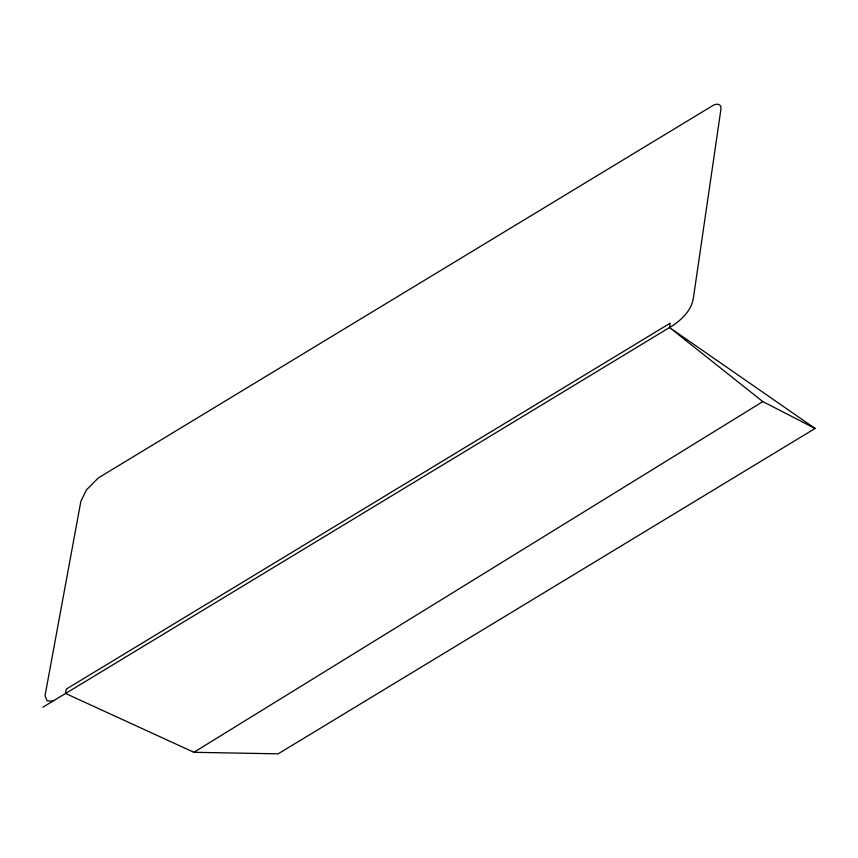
<?xml version="1.0" encoding="UTF-8"?>
<svg xmlns="http://www.w3.org/2000/svg" width="858" height="858" viewBox="0 0 858 858"><rect width="100%" height="100%" fill="white"/><g stroke="black" fill="none" stroke-linecap="round" stroke-linejoin="round"><path stroke-width="1.29" d="M669.53 327.531L670.162 323.198L66.227 689.146L65.594 693.468L193.908 752.294L278.121 753.839L815.1 428.464L669.53 327.531L762.826 401.598L815.1 428.464M193.908 752.294L762.826 401.598M42.9 707.217L672.736 325.59C682.796 318.726 692.041 309.566 693.554 296.879L720.956 109.073L720.677 105.995L718.886 104.494L716.784 104.161L713.888 104.933L98.359 477.906L86.444 489.929L80.888 501.222L45.024 695.699L47.072 700.793L50.965 701.168L54.247 700.342"/></g></svg>
